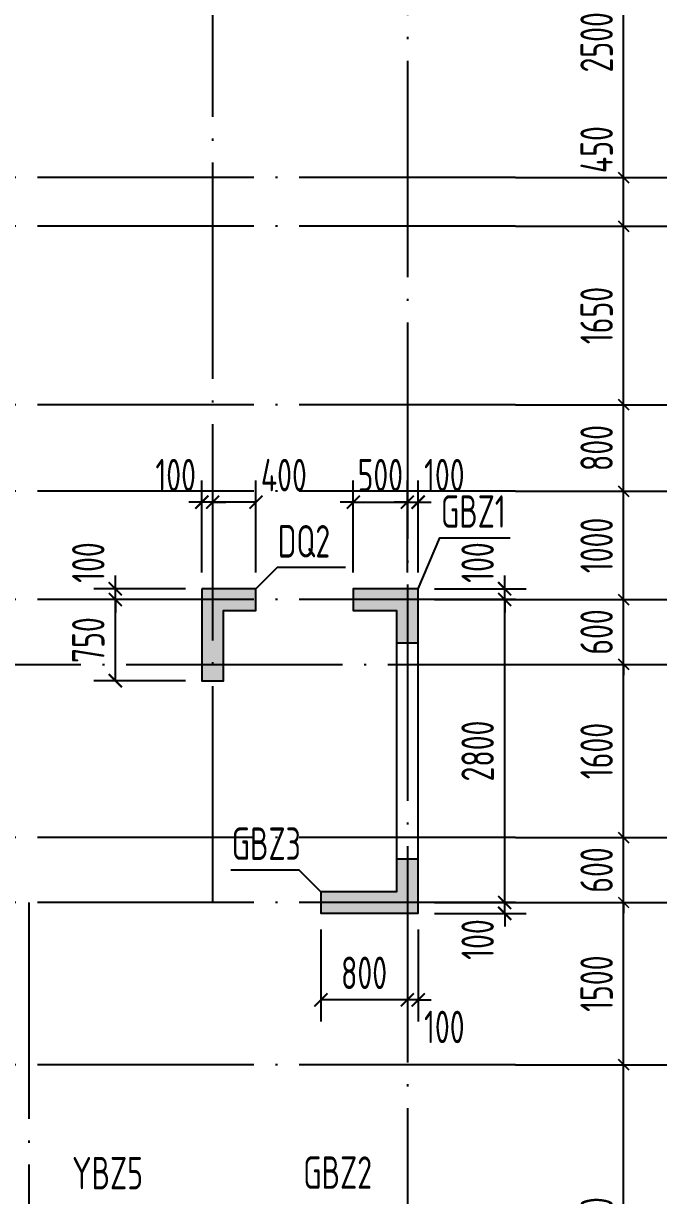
# Model space of a CAD drawing. Extents: x -668857 to 143095, y -247466 to 228182.
# Drawn here: x -280787 to -274914, y 133324 to 144156 of the extents above; entities that cross this region are included whole.
import ezdxf
from ezdxf.enums import TextEntityAlignment as Align

# ---------------------------------------------------------------- set-up
doc = ezdxf.new("R2010")
doc.units = 0
doc.header["$LTSCALE"] = 1000
doc.linetypes.add('DOTE', pattern=[2.42, 2, -0.2, 0.02, -0.2])
doc.layers.get('0').update_dxf_attribs({"linetype": 'CONTINUOUS'})
doc.layers.get('DEFPOINTS').update_dxf_attribs({"linetype": 'CONTINUOUS'})
for name, color, linetype in [('A-AXIS', 1, 'CONTINUOUS'), ('A-DOTE', 10, 'DOTE'), ('S-Q墙实线', 6, 'CONTINUOUS'), ('S-Q墙标注', 3, 'CONTINUOUS'), ('S-X详图填充', 252, 'CONTINUOUS'), ('S-X详图实线', 4, 'CONTINUOUS'), ('S-Y一般标注', 3, 'CONTINUOUS'), ('S-Z柱编号', 6, 'CONTINUOUS')]:
    doc.layers.add(name, color=color, linetype=linetype)
doc.styles.add('TSSD_DIMENSION', font='Tssdeng.shx', dxfattribs={"width": 0.7, "bigfont": 'tssdchn.shx'})
doc.styles.add('TSSD_REIN', font='tssdeng.shx', dxfattribs={"width": 0.7, "height": 300, "bigfont": 'tssdchn.shx'})
doc.styles.add('结构文字', font='zstxt.shx', dxfattribs={"width": 0.7, "bigfont": 'zshz.shx'})
doc.dimstyles.new('STRUCK', dxfattribs={"dimtxt": 400, "dimasz": 121, "dimexe": 200, "dimexo": 150, "dimgap": 115, "dimtad": 1, "dimdec": 0, "dimdsep": 46, "dimtxsty": '结构文字', "dimblk": 'ARCHTICK', "dimcen": 400, "dimclrd": 3, "dimclre": 3, "dimclrt": 7, "dimadec": 0, "dimazin": 0, "dimtfac": 1, "dimtdec": 0, "dimtix": 1, "dimtmove": 2, "dimatfit": 3, "dimldrblk": '_DIMX', "dimfxl": 0, "dimtolj": 1, "dimtzin": 0, "dimarcsym": 0})
doc.dimstyles.new('TSSD_100_100', dxfattribs={"dimtxt": 300, "dimasz": 100, "dimexe": 100, "dimexo": 250, "dimgap": 100, "dimtad": 1, "dimdec": 0, "dimzin": 0, "dimdsep": 46, "dimtxsty": 'TSSD_DIMENSION', "dimblk": 'ARCHTICK', "dimcen": 0, "dimdle": 100, "dimclrt": 7, "dimadec": 0, "dimazin": 0, "dimtfac": 1, "dimtdec": 0, "dimtix": 1, "dimtmove": 2, "dimatfit": 3, "dimldrblk": 'ARCHTICK', "dimfxl": 0, "dimtolj": 1, "dimtzin": 0, "dimarcsym": 0})

# ---------------------------------------------------------------- blocks, each defined once
blk = doc.blocks.new('_ArchTick')
at = {"color": 0, "linetype": 'ByBlock', "const_width": 0.15}
blk.add_lwpolyline([(-0.5, -0.5), (0.5, 0.5)], dxfattribs=at)
blk = doc.blocks.new('*D270')
at = {"layer": 'DEFPOINTS', "color": 0}
for p in [(55600, 10900), (56600, 10900), (55600, 9400)]:
    blk.add_point(p, dxfattribs=at)
at = {"layer": 'S-Y一般标注', "color": 0, "lineweight": -2}
for p, q in [((56600, 9300), (56600, 11000)), ((55850, 10900), (56700, 10900)), ((55850, 9400), (56700, 9400))]:
    blk.add_line(p, q, dxfattribs=at)
at = {"layer": 'S-Y一般标注', "color": 0, "lineweight": -2, "xscale": 100, "yscale": 100, "zscale": 100}
for p, rotation in [((56600, 10900), 90), ((56600, 9400), 270)]:
    blk.add_blockref('_ArchTick', p, dxfattribs=dict(at, rotation=rotation))
at = {"layer": 'S-Y一般标注', "color": 7, "insert": (56350, 10150), "char_height": 300, "attachment_point": 5, "rotation": 90, "style": 'TSSD_DIMENSION'}
blk.add_mtext('\\A1;1500', dxfattribs=at)
blk = doc.blocks.new('*D271')
at = {"layer": 'DEFPOINTS', "color": 0}
for p in [(55600, 11500), (56600, 11500), (55600, 10900)]:
    blk.add_point(p, dxfattribs=at)
at = {"layer": 'S-Y一般标注', "color": 0, "lineweight": -2}
for p, q in [((56600, 11500), (56600, 11600)), ((55850, 11500), (56700, 11500)), ((56600, 10900), (56600, 11500)), ((55850, 10900), (56700, 10900)), ((56600, 10900), (56600, 10800))]:
    blk.add_line(p, q, dxfattribs=at)
at = {"layer": 'S-Y一般标注', "color": 0, "lineweight": -2, "xscale": 100, "yscale": 100, "zscale": 100}
for p, rotation in [((56600, 11500), 270), ((56600, 10900), 90)]:
    blk.add_blockref('_ArchTick', p, dxfattribs=dict(at, rotation=rotation))
at = {"layer": 'S-Y一般标注', "color": 7, "insert": (56350, 11200), "char_height": 300, "attachment_point": 5, "rotation": 90, "style": 'TSSD_DIMENSION'}
blk.add_mtext('\\A1;600', dxfattribs=at)
blk = doc.blocks.new('*D272')
at = {"layer": 'DEFPOINTS', "color": 0}
for p in [(55600, 13100), (56600, 13100), (55600, 11500)]:
    blk.add_point(p, dxfattribs=at)
at = {"layer": 'S-Y一般标注', "color": 0, "lineweight": -2}
for p, q in [((56600, 11400), (56600, 13200)), ((55850, 13100), (56700, 13100)), ((55850, 11500), (56700, 11500))]:
    blk.add_line(p, q, dxfattribs=at)
at = {"layer": 'S-Y一般标注', "color": 0, "lineweight": -2, "xscale": 100, "yscale": 100, "zscale": 100}
for p, rotation in [((56600, 13100), 90), ((56600, 11500), 270)]:
    blk.add_blockref('_ArchTick', p, dxfattribs=dict(at, rotation=rotation))
at = {"layer": 'S-Y一般标注', "color": 7, "insert": (56350, 12300), "char_height": 300, "attachment_point": 5, "rotation": 90, "style": 'TSSD_DIMENSION'}
blk.add_mtext('\\A1;1600', dxfattribs=at)
blk = doc.blocks.new('*D273')
at = {"layer": 'DEFPOINTS', "color": 0}
for p in [(55600, 13700), (56600, 13700), (55600, 13100)]:
    blk.add_point(p, dxfattribs=at)
at = {"layer": 'S-Y一般标注', "color": 0, "lineweight": -2}
for p, q in [((56600, 13700), (56600, 13800)), ((55850, 13700), (56700, 13700)), ((56600, 13100), (56600, 13700)), ((55850, 13100), (56700, 13100)), ((56600, 13100), (56600, 13000))]:
    blk.add_line(p, q, dxfattribs=at)
at = {"layer": 'S-Y一般标注', "color": 0, "lineweight": -2, "xscale": 100, "yscale": 100, "zscale": 100}
for p, rotation in [((56600, 13700), 270), ((56600, 13100), 90)]:
    blk.add_blockref('_ArchTick', p, dxfattribs=dict(at, rotation=rotation))
at = {"layer": 'S-Y一般标注', "color": 7, "insert": (56350, 13400), "char_height": 300, "attachment_point": 5, "rotation": 90, "style": 'TSSD_DIMENSION'}
blk.add_mtext('\\A1;600', dxfattribs=at)
blk = doc.blocks.new('*D274')
at = {"layer": 'DEFPOINTS', "color": 0}
for p in [(55600, 14700), (56600, 14700), (55600, 13700)]:
    blk.add_point(p, dxfattribs=at)
at = {"layer": 'S-Y一般标注', "color": 0, "lineweight": -2}
for p, q in [((56600, 13600), (56600, 14800)), ((55850, 14700), (56700, 14700)), ((55850, 13700), (56700, 13700))]:
    blk.add_line(p, q, dxfattribs=at)
at = {"layer": 'S-Y一般标注', "color": 0, "lineweight": -2, "xscale": 100, "yscale": 100, "zscale": 100}
for p, rotation in [((56600, 14700), 90), ((56600, 13700), 270)]:
    blk.add_blockref('_ArchTick', p, dxfattribs=dict(at, rotation=rotation))
at = {"layer": 'S-Y一般标注', "color": 7, "insert": (56350, 14200), "char_height": 300, "attachment_point": 5, "rotation": 90, "style": 'TSSD_DIMENSION'}
blk.add_mtext('\\A1;1000', dxfattribs=at)
blk = doc.blocks.new('*D276')
at = {"layer": 'DEFPOINTS', "color": 0}
for p in [(55600, 15500), (56600, 15500), (55600, 14700)]:
    blk.add_point(p, dxfattribs=at)
at = {"layer": 'S-Y一般标注', "color": 0, "lineweight": -2}
for p, q in [((56600, 14600), (56600, 15600)), ((55850, 15500), (56700, 15500)), ((55850, 14700), (56700, 14700))]:
    blk.add_line(p, q, dxfattribs=at)
at = {"layer": 'S-Y一般标注', "color": 0, "lineweight": -2, "xscale": 100, "yscale": 100, "zscale": 100}
for p, rotation in [((56600, 15500), 90), ((56600, 14700), 270)]:
    blk.add_blockref('_ArchTick', p, dxfattribs=dict(at, rotation=rotation))
at = {"layer": 'S-Y一般标注', "color": 7, "insert": (56350, 15100), "char_height": 300, "attachment_point": 5, "rotation": 90, "style": 'TSSD_DIMENSION'}
blk.add_mtext('\\A1;800', dxfattribs=at)
blk = doc.blocks.new('*D277')
at = {"layer": 'DEFPOINTS', "color": 0}
for p in [(55600, 17600), (56600, 17600), (55600, 17150)]:
    blk.add_point(p, dxfattribs=at)
at = {"layer": 'S-Y一般标注', "color": 0, "lineweight": -2}
for p, q in [((56600, 17050), (56600, 17700)), ((55850, 17600), (56700, 17600)), ((55850, 17150), (56700, 17150))]:
    blk.add_line(p, q, dxfattribs=at)
at = {"layer": 'S-Y一般标注', "color": 0, "lineweight": -2, "xscale": 100, "yscale": 100, "zscale": 100}
for p, rotation in [((56600, 17600), 90), ((56600, 17150), 270)]:
    blk.add_blockref('_ArchTick', p, dxfattribs=dict(at, rotation=rotation))
at = {"layer": 'S-Y一般标注', "color": 7, "insert": (56350, 17858), "char_height": 300, "attachment_point": 5, "rotation": 90, "style": 'TSSD_DIMENSION'}
blk.add_mtext('\\A1;450', dxfattribs=at)
blk = doc.blocks.new('*D278')
at = {"layer": 'DEFPOINTS', "color": 0}
for p in [(55600, 20100), (56600, 20100), (55600, 17600)]:
    blk.add_point(p, dxfattribs=at)
at = {"layer": 'S-Y一般标注', "color": 0, "lineweight": -2}
for p, q in [((56600, 17500), (56600, 20200)), ((55850, 20100), (56700, 20100)), ((55850, 17600), (56700, 17600))]:
    blk.add_line(p, q, dxfattribs=at)
at = {"layer": 'S-Y一般标注', "color": 0, "lineweight": -2, "xscale": 100, "yscale": 100, "zscale": 100}
for p, rotation in [((56600, 20100), 90), ((56600, 17600), 270)]:
    blk.add_blockref('_ArchTick', p, dxfattribs=dict(at, rotation=rotation))
at = {"layer": 'S-Y一般标注', "color": 7, "insert": (56350, 18850), "char_height": 300, "attachment_point": 5, "rotation": 90, "style": 'TSSD_DIMENSION'}
blk.add_mtext('\\A1;2500', dxfattribs=at)
blk = doc.blocks.new('*D280')
at = {"layer": 'DEFPOINTS', "color": 0}
for p in [(55600, 9400), (56600, 9400), (55600, 6400)]:
    blk.add_point(p, dxfattribs=at)
at = {"layer": 'S-Y一般标注', "color": 0, "lineweight": -2}
for p, q in [((56600, 6300), (56600, 9500)), ((55850, 9400), (56700, 9400)), ((55850, 6400), (56700, 6400))]:
    blk.add_line(p, q, dxfattribs=at)
at = {"layer": 'S-Y一般标注', "color": 0, "lineweight": -2, "xscale": 100, "yscale": 100, "zscale": 100}
for p, rotation in [((56600, 9400), 90), ((56600, 6400), 270)]:
    blk.add_blockref('_ArchTick', p, dxfattribs=dict(at, rotation=rotation))
at = {"layer": 'S-Y一般标注', "color": 7, "insert": (56350, 7900), "char_height": 300, "attachment_point": 5, "rotation": 90, "style": 'TSSD_DIMENSION'}
blk.add_mtext('\\A1;3000', dxfattribs=at)
blk = doc.blocks.new('*D281')
at = {"layer": 'DEFPOINTS', "color": 0}
for p in [(55600, 17150), (56600, 17150), (55600, 15500)]:
    blk.add_point(p, dxfattribs=at)
at = {"layer": 'S-Y一般标注', "color": 0, "lineweight": -2}
for p, q in [((56600, 15400), (56600, 17250)), ((55850, 17150), (56700, 17150)), ((55850, 15500), (56700, 15500))]:
    blk.add_line(p, q, dxfattribs=at)
at = {"layer": 'S-Y一般标注', "color": 0, "lineweight": -2, "xscale": 100, "yscale": 100, "zscale": 100}
for p, rotation in [((56600, 17150), 90), ((56600, 15500), 270)]:
    blk.add_blockref('_ArchTick', p, dxfattribs=dict(at, rotation=rotation))
at = {"layer": 'S-Y一般标注', "color": 7, "insert": (56350, 16325), "char_height": 300, "attachment_point": 5, "rotation": 90, "style": 'TSSD_DIMENSION'}
blk.add_mtext('\\A1;1650', dxfattribs=at)
blk = doc.blocks.new('*D1601')
at = {"layer": 'DEFPOINTS', "color": 0}
for p in [(-277137, 136032), (-276337, 136032), (-277137, 135932)]:
    blk.add_point(p, dxfattribs=at)
at = {"layer": 'S-Q墙标注', "color": 3, "lineweight": -2}
for p, q in [((-276337, 136032), (-276337, 136153)), ((-276987, 136032), (-276137, 136032)), ((-276337, 135932), (-276337, 136032)), ((-276987, 135932), (-276137, 135932)), ((-276337, 135932), (-276337, 135811))]:
    blk.add_line(p, q, dxfattribs=at)
at = {"layer": 'S-Q墙标注', "color": 3, "lineweight": -2, "xscale": 121, "yscale": 121, "zscale": 121}
for p, rotation in [((-276337, 136032), 270), ((-276337, 135932), 90)]:
    blk.add_blockref('_ArchTick', p, dxfattribs=dict(at, rotation=rotation))
at = {"layer": 'S-Q墙标注', "color": 7, "insert": (-276587, 135690), "char_height": 300, "attachment_point": 5, "rotation": 90, "style": 'TSSD_REIN'}
blk.add_mtext('\\A1;100', dxfattribs=at)
blk = doc.blocks.new('_DIMX')
blk.add_line((-150, 0), (150, 0))
at = {"const_width": 50}
blk.add_lwpolyline([(-70, -70), (70, 70)], dxfattribs=at)
blk = doc.blocks.new('*D1602')
at = {"layer": 'DEFPOINTS', "color": 0}
for p in [(-277137, 138832), (-276337, 138832), (-277137, 136032)]:
    blk.add_point(p, dxfattribs=at)
at = {"layer": 'S-Q墙标注', "color": 3, "lineweight": -2}
for p, q in [((-276987, 138832), (-276137, 138832)), ((-276337, 136032), (-276337, 138832)), ((-276987, 136032), (-276137, 136032))]:
    blk.add_line(p, q, dxfattribs=at)
at = {"layer": 'S-Q墙标注', "color": 3, "lineweight": -2, "xscale": 121, "yscale": 121, "zscale": 121}
for p, rotation in [((-276337, 138832), 90), ((-276337, 136032), 270)]:
    blk.add_blockref('_ArchTick', p, dxfattribs=dict(at, rotation=rotation))
at = {"layer": 'S-Q墙标注', "color": 7, "insert": (-276587, 137432), "char_height": 300, "attachment_point": 5, "rotation": 90, "style": 'TSSD_REIN'}
blk.add_mtext('\\A1;2800', dxfattribs=at)
blk = doc.blocks.new('*D1603')
at = {"layer": 'DEFPOINTS', "color": 0}
for p in [(-277137, 138932), (-276337, 138932), (-277137, 138832)]:
    blk.add_point(p, dxfattribs=at)
at = {"layer": 'S-Q墙标注', "color": 3, "lineweight": -2}
for p, q in [((-276337, 138932), (-276337, 139053)), ((-276987, 138932), (-276137, 138932)), ((-276337, 138832), (-276337, 138932)), ((-276987, 138832), (-276137, 138832)), ((-276337, 138832), (-276337, 138711))]:
    blk.add_line(p, q, dxfattribs=at)
at = {"layer": 'S-Q墙标注', "color": 3, "lineweight": -2, "xscale": 121, "yscale": 121, "zscale": 121}
for p, rotation in [((-276337, 138932), 270), ((-276337, 138832), 90)]:
    blk.add_blockref('_ArchTick', p, dxfattribs=dict(at, rotation=rotation))
at = {"layer": 'S-Q墙标注', "color": 7, "insert": (-276587, 139174), "char_height": 300, "attachment_point": 5, "rotation": 90, "style": 'TSSD_REIN'}
blk.add_mtext('\\A1;100', dxfattribs=at)
blk = doc.blocks.new('*D1604')
at = {"layer": 'DEFPOINTS', "color": 0}
for p in [(-277237, 135932), (-277137, 135932), (-277237, 135132)]:
    blk.add_point(p, dxfattribs=at)
at = {"layer": 'S-Q墙标注', "color": 3, "lineweight": -2}
for p, q in [((-277237, 135782), (-277237, 134932)), ((-277137, 135782), (-277137, 134932)), ((-277237, 135132), (-277358, 135132)), ((-277137, 135132), (-277237, 135132)), ((-277137, 135132), (-277016, 135132))]:
    blk.add_line(p, q, dxfattribs=at)
at = {"layer": 'S-Q墙标注', "color": 3, "lineweight": -2, "xscale": 121, "yscale": 121, "zscale": 121}
blk.add_blockref('_ArchTick', (-277237, 135132), dxfattribs=at)
at = {"layer": 'S-Q墙标注', "color": 3, "lineweight": -2, "xscale": 121, "yscale": 121, "zscale": 121, "rotation": 180}
blk.add_blockref('_ArchTick', (-277137, 135132), dxfattribs=at)
at = {"layer": 'S-Q墙标注', "color": 7, "insert": (-276895, 134882), "char_height": 300, "attachment_point": 5, "style": 'TSSD_REIN'}
blk.add_mtext('\\A1;100', dxfattribs=at)
blk = doc.blocks.new('*D1605')
at = {"layer": 'DEFPOINTS', "color": 0}
for p in [(-278037, 135932), (-277237, 135932), (-278037, 135132)]:
    blk.add_point(p, dxfattribs=at)
at = {"layer": 'S-Q墙标注', "color": 3, "lineweight": -2}
for p, q in [((-278037, 135782), (-278037, 134932)), ((-277237, 135782), (-277237, 134932)), ((-277237, 135132), (-278037, 135132))]:
    blk.add_line(p, q, dxfattribs=at)
at = {"layer": 'S-Q墙标注', "color": 3, "lineweight": -2, "xscale": 121, "yscale": 121, "zscale": 121, "rotation": 180}
blk.add_blockref('_ArchTick', (-278037, 135132), dxfattribs=at)
at = {"layer": 'S-Q墙标注', "color": 3, "lineweight": -2, "xscale": 121, "yscale": 121, "zscale": 121}
blk.add_blockref('_ArchTick', (-277237, 135132), dxfattribs=at)
at = {"layer": 'S-Q墙标注', "color": 7, "insert": (-277637, 135382), "char_height": 300, "attachment_point": 5, "style": 'TSSD_REIN'}
blk.add_mtext('\\A1;800', dxfattribs=at)
blk = doc.blocks.new('*D1608')
at = {"layer": 'DEFPOINTS', "color": 0}
for p in [(-277237, 139732), (-277737, 138932), (-277237, 138932)]:
    blk.add_point(p, dxfattribs=at)
at = {"layer": 'S-Q墙标注', "color": 3, "lineweight": -2}
for p, q in [((-277737, 139082), (-277737, 139932)), ((-277237, 139082), (-277237, 139932)), ((-277737, 139732), (-277858, 139732)), ((-277737, 139732), (-277237, 139732)), ((-277237, 139732), (-277116, 139732))]:
    blk.add_line(p, q, dxfattribs=at)
at = {"layer": 'S-Q墙标注', "color": 3, "lineweight": -2, "xscale": 121, "yscale": 121, "zscale": 121}
blk.add_blockref('_ArchTick', (-277737, 139732), dxfattribs=at)
at = {"layer": 'S-Q墙标注', "color": 3, "lineweight": -2, "xscale": 121, "yscale": 121, "zscale": 121, "rotation": 180}
blk.add_blockref('_ArchTick', (-277237, 139732), dxfattribs=at)
at = {"layer": 'S-Q墙标注', "color": 7, "insert": (-277487, 139982), "char_height": 300, "attachment_point": 5, "style": 'TSSD_REIN'}
blk.add_mtext('\\A1;500', dxfattribs=at)
blk = doc.blocks.new('*D1609')
at = {"layer": 'DEFPOINTS', "color": 0}
for p in [(-277137, 139732), (-277237, 138932), (-277137, 138932)]:
    blk.add_point(p, dxfattribs=at)
at = {"layer": 'S-Q墙标注', "color": 3, "lineweight": -2}
for p, q in [((-277237, 139082), (-277237, 139932)), ((-277137, 139082), (-277137, 139932)), ((-277237, 139732), (-277358, 139732)), ((-277237, 139732), (-277137, 139732)), ((-277137, 139732), (-277016, 139732))]:
    blk.add_line(p, q, dxfattribs=at)
at = {"layer": 'S-Q墙标注', "color": 3, "lineweight": -2, "xscale": 121, "yscale": 121, "zscale": 121}
blk.add_blockref('_ArchTick', (-277237, 139732), dxfattribs=at)
at = {"layer": 'S-Q墙标注', "color": 3, "lineweight": -2, "xscale": 121, "yscale": 121, "zscale": 121, "rotation": 180}
blk.add_blockref('_ArchTick', (-277137, 139732), dxfattribs=at)
at = {"layer": 'S-Q墙标注', "color": 7, "insert": (-276895, 139982), "char_height": 300, "attachment_point": 5, "style": 'TSSD_REIN'}
blk.add_mtext('\\A1;100', dxfattribs=at)
blk = doc.blocks.new('*D1620')
at = {"layer": 'DEFPOINTS', "color": 0}
for p in [(-279937, 138832), (-279137, 138832), (-279137, 138082)]:
    blk.add_point(p, dxfattribs=at)
at = {"layer": 'S-Q墙标注', "color": 3, "lineweight": -2}
for p, q in [((-279287, 138832), (-280137, 138832)), ((-279937, 138082), (-279937, 138832)), ((-279287, 138082), (-280137, 138082))]:
    blk.add_line(p, q, dxfattribs=at)
at = {"layer": 'S-Q墙标注', "color": 3, "lineweight": -2, "xscale": 121, "yscale": 121, "zscale": 121}
for p, rotation in [((-279937, 138832), 90), ((-279937, 138082), 270)]:
    blk.add_blockref('_ArchTick', p, dxfattribs=dict(at, rotation=rotation))
at = {"layer": 'S-Q墙标注', "color": 7, "insert": (-280187, 138457), "char_height": 300, "attachment_point": 5, "rotation": 90, "style": 'TSSD_REIN'}
blk.add_mtext('\\A1;750', dxfattribs=at)
blk = doc.blocks.new('*D1621')
at = {"layer": 'DEFPOINTS', "color": 0}
for p in [(-279937, 138932), (-279137, 138932), (-279137, 138832)]:
    blk.add_point(p, dxfattribs=at)
at = {"layer": 'S-Q墙标注', "color": 3, "lineweight": -2}
for p, q in [((-279937, 138932), (-279937, 139053)), ((-279287, 138932), (-280137, 138932)), ((-279937, 138832), (-279937, 138932)), ((-279287, 138832), (-280137, 138832)), ((-279937, 138832), (-279937, 138711))]:
    blk.add_line(p, q, dxfattribs=at)
at = {"layer": 'S-Q墙标注', "color": 3, "lineweight": -2, "xscale": 121, "yscale": 121, "zscale": 121}
for p, rotation in [((-279937, 138932), 270), ((-279937, 138832), 90)]:
    blk.add_blockref('_ArchTick', p, dxfattribs=dict(at, rotation=rotation))
at = {"layer": 'S-Q墙标注', "color": 7, "insert": (-280187, 139174), "char_height": 300, "attachment_point": 5, "rotation": 90, "style": 'TSSD_REIN'}
blk.add_mtext('\\A1;100', dxfattribs=at)
blk = doc.blocks.new('*D1622')
at = {"layer": 'DEFPOINTS', "color": 0}
for p in [(-279037, 139732), (-279037, 138932), (-278637, 138932)]:
    blk.add_point(p, dxfattribs=at)
at = {"layer": 'S-Q墙标注', "color": 3, "lineweight": -2}
for p, q in [((-279037, 139082), (-279037, 139932)), ((-278637, 139082), (-278637, 139932)), ((-278637, 139732), (-279037, 139732))]:
    blk.add_line(p, q, dxfattribs=at)
at = {"layer": 'S-Q墙标注', "color": 3, "lineweight": -2, "xscale": 121, "yscale": 121, "zscale": 121, "rotation": 180}
blk.add_blockref('_ArchTick', (-279037, 139732), dxfattribs=at)
at = {"layer": 'S-Q墙标注', "color": 3, "lineweight": -2, "xscale": 121, "yscale": 121, "zscale": 121}
blk.add_blockref('_ArchTick', (-278637, 139732), dxfattribs=at)
at = {"layer": 'S-Q墙标注', "color": 7, "insert": (-278379, 139982), "char_height": 300, "attachment_point": 5, "style": 'TSSD_REIN'}
blk.add_mtext('\\A1;400', dxfattribs=at)
blk = doc.blocks.new('*D1623')
at = {"layer": 'DEFPOINTS', "color": 0}
for p in [(-279137, 139732), (-279137, 138932), (-279037, 138932)]:
    blk.add_point(p, dxfattribs=at)
at = {"layer": 'S-Q墙标注', "color": 3, "lineweight": -2}
for p, q in [((-279137, 139082), (-279137, 139932)), ((-279037, 139082), (-279037, 139932)), ((-279137, 139732), (-279258, 139732)), ((-279037, 139732), (-279137, 139732)), ((-279037, 139732), (-278916, 139732))]:
    blk.add_line(p, q, dxfattribs=at)
at = {"layer": 'S-Q墙标注', "color": 3, "lineweight": -2, "xscale": 121, "yscale": 121, "zscale": 121}
blk.add_blockref('_ArchTick', (-279137, 139732), dxfattribs=at)
at = {"layer": 'S-Q墙标注', "color": 3, "lineweight": -2, "xscale": 121, "yscale": 121, "zscale": 121, "rotation": 180}
blk.add_blockref('_ArchTick', (-279037, 139732), dxfattribs=at)
at = {"layer": 'S-Q墙标注', "color": 7, "insert": (-279379, 139982), "char_height": 300, "attachment_point": 5, "style": 'TSSD_REIN'}
blk.add_mtext('\\A1;100', dxfattribs=at)
blk = doc.blocks.new('20210726.16350016')
at = {"layer": 'A-AXIS'}
for p, q in [((55600, 17600), (58400, 17600)), ((55600, 17150), (58400, 17150)), ((55600, 15500), (58400, 15500)), ((55600, 14700), (58400, 14700)), ((55600, 13700), (58400, 13700)), ((55600, 13100.3), (58400, 13100.3)), ((55600, 11500), (58400, 11500)), ((55600, 10900), (58400, 10900)), ((55600, 9400), (58400, 9400))]:
    blk.add_line(p, q, dxfattribs=at)
at = {"layer": 'A-DOTE'}
for p, q in [((52800, 10900), (52800, 21100)), ((54600, 21100), (54600, 3600)), ((55600, 17600), (3600, 17600)), ((55600, 17150), (3600, 17150)), ((55600, 15500), (3600, 15500)), ((55600, 14700), (3600, 14700)), ((55600, 13700), (3600, 13700)), ((3600, 13100.3), (55600, 13100.3)), ((55600, 11500), (3600, 11500)), ((55600, 10900), (3600, 10900)), ((51100, 10900), (51100, 3600)), ((55600, 9400), (3600, 9400))]:
    blk.add_line(p, q, dxfattribs=at)
at = {"layer": 'S-Y一般标注'}
for base, p1, p2, picture, middle in [((56600, 20100), (55600, 17600), (55600, 20100), '*D278', (56350, 18850)), ((56600, 17150), (55600, 15500), (55600, 17150), '*D281', (56350, 16325)), ((56600, 15500), (55600, 14700), (55600, 15500), '*D276', (56350, 15100)), ((56600, 14700), (55600, 13700), (55600, 14700), '*D274', (56350, 14200)), ((56600, 13700), (55600, 13100.3), (55600, 13700), '*D273', (56350, 13400.2)), ((56600, 13100.3), (55600, 11500), (55600, 13100.3), '*D272', (56350, 12300.2)), ((56600, 11500), (55600, 10900), (55600, 11500), '*D271', (56350, 11200)), ((56600, 10900), (55600, 9400), (55600, 10900), '*D270', (56350, 10150)), ((56600, 9400), (55600, 6400), (55600, 9400), '*D280', (56350, 7900))]:
    dim = blk.add_linear_dim(base=base, p1=p1, p2=p2, angle=90, dimstyle='TSSD_100_100', dxfattribs=at)
    dim.commit()
    dim.dimension.update_dxf_attribs({"geometry": picture, "text_midpoint": middle})
dim = blk.add_linear_dim(base=(56600, 17600), p1=(55600, 17150), p2=(55600, 17600), angle=90, dimstyle='TSSD_100_100', dxfattribs=at)
dim.commit()
dim.dimension.update_dxf_attribs({"geometry": '*D277', "text_midpoint": (56350, 17858.1), "dimtype": 160})

msp = doc.modelspace()

# ---------------------------------------------------------------- hatches: boundary and pattern name
at = {"layer": 'S-X详图填充'}
h = msp.add_hatch(color=256, dxfattribs=at)
h.dxf.hatch_style = 1
h.paths.add_polyline_path([(-279136.86, 138932.31), (-279136.86, 138082.33), (-278936.86, 138082.33), (-278936.86, 138732.31), (-278636.94, 138732.31), (-278636.94, 138932.31)])
h = msp.add_hatch(color=256, dxfattribs=at)
h.dxf.hatch_style = 1
h.paths.add_polyline_path([(-277336.85, 138432.31), (-277136.85, 138432.31), (-277136.85, 138932.31), (-277736.84, 138932.31), (-277736.84, 138732.31), (-277336.85, 138732.31)])
h = msp.add_hatch(color=256, dxfattribs=at)
h.dxf.hatch_style = 1
h.paths.add_polyline_path([(-277136.85, 136432.31), (-277336.85, 136432.31), (-277336.85, 136132.31), (-278036.85, 136132.31), (-278036.85, 135932.31), (-277136.85, 135932.31)])

# ---------------------------------------------------------------- linework, layer by layer
at = {"layer": 'S-Q墙实线'}
for points in [[(-279136.86, 138932.31), (-279136.86, 138082.33), (-278936.86, 138082.33), (-278936.86, 138732.31), (-278636.94, 138732.31), (-278636.94, 138932.31)], [(-277336.85, 136132.31), (-278036.85, 136132.31), (-278036.85, 135932.31), (-277136.85, 135932.31), (-277136.85, 138932.31), (-277736.84, 138932.31), (-277736.84, 138732.31), (-277336.85, 138732.31)]]:
    msp.add_lwpolyline(points, close=True, dxfattribs=at)
at = {"layer": 'S-X详图实线'}
for points in [[(-279136.86, 138932.31), (-279136.86, 138082.33), (-278936.86, 138082.33), (-278936.86, 138732.31), (-278636.94, 138732.31), (-278636.94, 138932.31), (-279136.86, 138932.31)], [(-277336.85, 138432.31), (-277136.85, 138432.31), (-277136.85, 138932.31), (-277736.84, 138932.31), (-277736.84, 138732.31), (-277336.85, 138732.31), (-277336.85, 138432.31)], [(-277136.85, 136432.31), (-277336.85, 136432.31), (-277336.85, 136132.31), (-278036.85, 136132.31), (-278036.85, 135932.31), (-277136.85, 135932.31), (-277136.85, 136432.31)]]:
    msp.add_lwpolyline(points, close=True, dxfattribs=at)
at = {"layer": 'S-Z柱编号', "color": 7}
for points in [[(-277136.85, 138932.31), (-276936.85, 139401.13), (-276285.27, 139401.13)], [(-278636.94, 138932.31), (-278436.94, 139132.31), (-277809.47, 139132.31)], [(-278036.85, 136132.31), (-278236.85, 136332.31), (-278869.93, 136332.31)]]:
    msp.add_lwpolyline(points, dxfattribs=at)

# ---------------------------------------------------------------- block references
at = {"layer": 'A-DOTE'}
msp.add_blockref('20210726.16350016', (-331836.85, 125132.26), dxfattribs=at)

# ---------------------------------------------------------------- texts
at = {"layer": 'S-Z柱编号', "color": 7, "style": 'TSSD_REIN', "width": 0.7}
for s, p in [('GBZ1', (-276927, 139405.61)), ('DQ2', (-278435.07, 139130.59)), ('GBZ3', (-278861.58, 136335.81)), ('YBZ5', (-280336.86, 133291.59)), ('GBZ2', (-278199.68, 133296.01))]:
    msp.add_text(s, height=300, dxfattribs=at).set_placement(p, align=Align.BOTTOM_LEFT)

# ---------------------------------------------------------------- dimensions: what is measured, and where the dimension line sits
at = {"layer": 'S-Q墙标注'}
for base, p1, p2, angle, picture, middle in [((-279136.86, 139732.31), (-279036.85, 138932.31), (-279136.86, 138932.31), 180, '*D1623', (-279378.78, 139982.31)), ((-279036.85, 139732.31), (-278636.94, 138932.31), (-279036.85, 138932.31), 180, '*D1622', (-278378.86, 139982.31)), ((-279936.86, 138932.31), (-279136.86, 138832.31), (-279136.86, 138932.31), 90, '*D1621', (-280186.86, 139174.23)), ((-276336.85, 138932.31), (-277136.85, 138832.31), (-277136.85, 138932.31), 90, '*D1603', (-276586.85, 139174.23)), ((-276336.85, 136032.31), (-277136.85, 135932.31), (-277136.85, 136032.31), 90, '*D1601', (-276586.85, 135690.39)), ((-277236.85, 135132.31), (-277136.85, 135932.31), (-277236.85, 135932.31), 180, '*D1604', (-276894.92, 134882.31))]:
    dim = msp.add_linear_dim(base=base, p1=p1, p2=p2, angle=angle, dimstyle='STRUCK', override={"dimtxt": 300, "dimgap": 100, "dimtxsty": 'TSSD_REIN'}, dxfattribs=at)
    dim.commit()
    dim.dimension.update_dxf_attribs({"geometry": picture, "text_midpoint": middle, "dimtype": 160})
dim = msp.add_linear_dim(base=(-277236.85, 139732.31), p1=(-277736.84, 138932.31), p2=(-277236.85, 138932.31), dimstyle='STRUCK', override={"dimtxt": 300, "dimgap": 100, "dimtxsty": 'TSSD_REIN'}, dxfattribs=at)
dim.commit()
dim.dimension.update_dxf_attribs({"geometry": '*D1608', "text_midpoint": (-277486.85, 139982.31)})
dim = msp.add_linear_dim(base=(-277136.84, 139732.31), p1=(-277236.85, 138932.31), p2=(-277136.84, 138932.31), dimstyle='STRUCK', override={"dimtxt": 300, "dimgap": 100, "dimtxsty": 'TSSD_REIN'}, dxfattribs=at)
dim.commit()
dim.dimension.update_dxf_attribs({"geometry": '*D1609', "text_midpoint": (-276894.91, 139982.31), "dimtype": 160})
for base, p1, p2, angle, picture, middle in [((-279936.86, 138832.31), (-279136.86, 138082.33), (-279136.86, 138832.31), 90, '*D1620', (-280186.86, 138457.32)), ((-276336.85, 138832.31), (-277136.85, 136032.31), (-277136.85, 138832.31), 90, '*D1602', (-276586.85, 137432.31)), ((-278036.85, 135132.31), (-277236.85, 135932.31), (-278036.85, 135932.31), 180, '*D1605', (-277636.85, 135382.31))]:
    dim = msp.add_linear_dim(base=base, p1=p1, p2=p2, angle=angle, dimstyle='STRUCK', override={"dimtxt": 300, "dimgap": 100, "dimtxsty": 'TSSD_REIN'}, dxfattribs=at)
    dim.commit()
    dim.dimension.update_dxf_attribs({"geometry": picture, "text_midpoint": middle})

doc.saveas('drawing.dxf')
